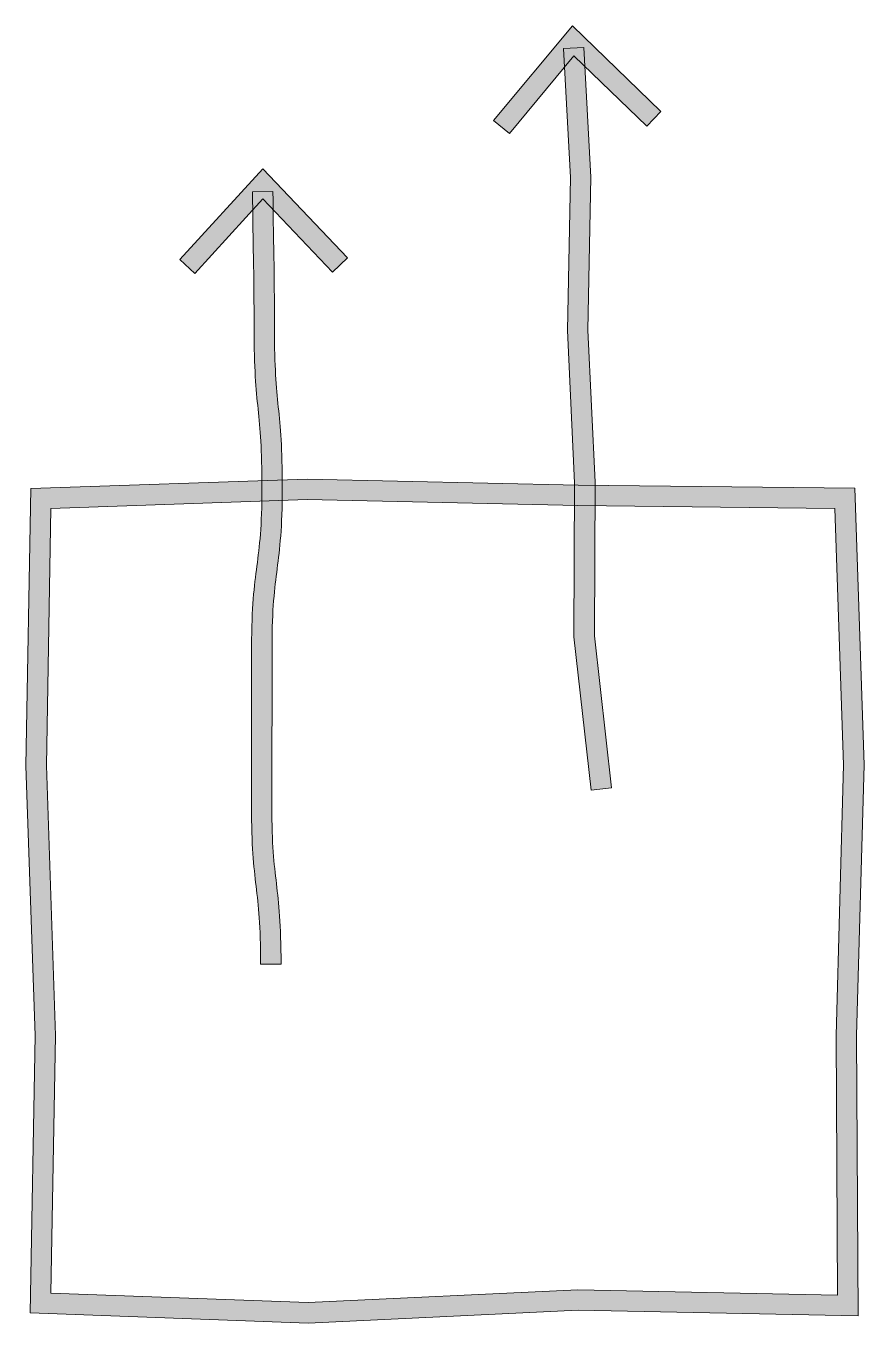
# Model space of a CAD drawing. Header units: millimetres. Extents: x 2.89 to 4.34, y -4.59 to -2.36.
import ezdxf

# ---------------------------------------------------------------- set-up
doc = ezdxf.new("R2010")
doc.units = ezdxf.units.MM
doc.header["$MEASUREMENT"] = 0
doc.layers.add('Outlines', color=7, linetype='Continuous', lineweight=0)

# ---------------------------------------------------------------- blocks, each defined once
blk = doc.blocks.new('Block_0')
at = {"layer": 'Outlines', "true_color": 0x231f20, "transparency": 33554687}
h = blk.add_hatch(color=250, dxfattribs=at)
h.dxf.hatch_style = 2
h.paths.add_polyline_path([(3.447, -2.7567), (3.4214, -2.781), (3.3017, -2.6548), (3.1845, -2.7833), (3.1584, -2.7595), (3.3012, -2.603)])
h = blk.add_hatch(color=250, dxfattribs=at)
h.dxf.hatch_style = 2
edge = h.paths.add_edge_path()
edge.add_spline(control_points=[(3.3328, -3.9729), (3.3328, -3.9729), (3.2976, -3.9729), (3.2976, -3.9729), (3.2976, -3.9057), (3.2939, -3.8731), (3.2897, -3.8387), (3.2858, -3.8048), (3.2818, -3.7696), (3.2818, -3.7005), (3.2818, -3.7005), (3.2821, -3.4268), (3.2821, -3.4268), (3.2821, -3.3571), (3.2866, -3.3218), (3.2911, -3.2875), (3.2956, -3.2529), (3.2999, -3.2201), (3.2999, -3.1528), (3.2999, -3.0849), (3.2966, -3.052), (3.2932, -3.017), (3.2897, -2.9828), (3.2863, -2.9475), (3.2863, -2.8779), (3.2863, -2.8086), (3.2856, -2.7743), (3.2849, -2.7397), (3.2844, -2.7128), (3.2839, -2.6858), (3.2837, -2.6426), (3.2837, -2.6426), (3.3188, -2.6422), (3.3188, -2.6422), (3.3192, -2.6855), (3.3197, -2.7123), (3.3202, -2.739), (3.3209, -2.7738), (3.3214, -2.8083), (3.3214, -2.8779), (3.3214, -2.9457), (3.3247, -2.9786), (3.3281, -3.0136), (3.3316, -3.0479), (3.335, -3.0832), (3.335, -3.1528), (3.335, -3.2224), (3.3305, -3.2577), (3.3261, -3.292), (3.3216, -3.3266), (3.3173, -3.3593), (3.3173, -3.4268), (3.3173, -3.4268), (3.3169, -3.7005), (3.3169, -3.7005), (3.3169, -3.7676), (3.3207, -3.8001), (3.3249, -3.8346), (3.3288, -3.8685), (3.3328, -3.9036), (3.3328, -3.9729)], knot_values=[0, 0, 0, 0, 1, 1, 1, 2, 2, 2, 3, 3, 3, 4, 4, 4, 5, 5, 5, 6, 6, 6, 7, 7, 7, 8, 8, 8, 9, 9, 9, 10, 10, 10, 11, 11, 11, 12, 12, 12, 13, 13, 13, 14, 14, 14, 15, 15, 15, 16, 16, 16, 17, 17, 17, 18, 18, 18, 19, 19, 19, 20, 20, 20, 20], degree=3, periodic=0)
at = {"layer": 'Outlines'}
blk.add_lwpolyline([(3.447, -2.7567), (3.4214, -2.781), (3.3017, -2.6548), (3.1845, -2.7833), (3.1584, -2.7595), (3.3012, -2.603)], close=True, dxfattribs=at)
blk.add_open_spline([(3.3328, -3.9729), (3.3328, -3.9729), (3.2976, -3.9729), (3.2976, -3.9729), (3.2976, -3.9057), (3.2939, -3.8731), (3.2897, -3.8387), (3.2858, -3.8048), (3.2818, -3.7696), (3.2818, -3.7005), (3.2818, -3.7005), (3.2821, -3.4268), (3.2821, -3.4268), (3.2821, -3.3571), (3.2866, -3.3218), (3.2911, -3.2875), (3.2956, -3.2529), (3.2999, -3.2201), (3.2999, -3.1528), (3.2999, -3.0849), (3.2966, -3.052), (3.2932, -3.017), (3.2897, -2.9828), (3.2863, -2.9475), (3.2863, -2.8779), (3.2863, -2.8086), (3.2856, -2.7743), (3.2849, -2.7397), (3.2844, -2.7128), (3.2839, -2.6858), (3.2837, -2.6426), (3.2837, -2.6426), (3.3188, -2.6422), (3.3188, -2.6422), (3.3192, -2.6855), (3.3197, -2.7123), (3.3202, -2.739), (3.3209, -2.7738), (3.3214, -2.8083), (3.3214, -2.8779), (3.3214, -2.9457), (3.3247, -2.9786), (3.3281, -3.0136), (3.3316, -3.0479), (3.335, -3.0832), (3.335, -3.1528), (3.335, -3.2224), (3.3305, -3.2577), (3.3261, -3.292), (3.3216, -3.3266), (3.3173, -3.3593), (3.3173, -3.4268), (3.3173, -3.4268), (3.3169, -3.7005), (3.3169, -3.7005), (3.3169, -3.7676), (3.3207, -3.8001), (3.3249, -3.8346), (3.3288, -3.8685), (3.3328, -3.9036), (3.3328, -3.9729)], degree=3, knots=[0, 0, 0, 0, 1, 1, 1, 2, 2, 2, 3, 3, 3, 4, 4, 4, 5, 5, 5, 6, 6, 6, 7, 7, 7, 8, 8, 8, 9, 9, 9, 10, 10, 10, 11, 11, 11, 12, 12, 12, 13, 13, 13, 14, 14, 14, 15, 15, 15, 16, 16, 16, 17, 17, 17, 18, 18, 18, 19, 19, 19, 20, 20, 20, 20], dxfattribs=at)
blk = doc.blocks.new('Block_1')
at = {"layer": 'Outlines', "true_color": 0x231f20, "transparency": 33554687}
h = blk.add_hatch(color=250, dxfattribs=at)
h.dxf.hatch_style = 2
h.paths.add_polyline_path([(3.699, -2.5198), (3.7261, -2.5425), (3.8374, -2.4089), (3.9626, -2.5297), (3.9871, -2.5043), (3.8346, -2.3571)])
h = blk.add_hatch(color=250, dxfattribs=at)
h.dxf.hatch_style = 2
h.paths.add_polyline_path([(3.8668, -3.6732), (3.8373, -3.4094), (3.8385, -3.1438), (3.8261, -2.8818), (3.8311, -2.6179), (3.8192, -2.3962), (3.8544, -2.3945), (3.8663, -2.6174), (3.8613, -2.8813), (3.8737, -3.143), (3.8725, -3.4075), (3.9019, -3.6694)])
at = {"layer": 'Outlines'}
for points in [[(3.699, -2.5198), (3.7261, -2.5425), (3.8374, -2.4089), (3.9626, -2.5297), (3.9871, -2.5043), (3.8346, -2.3571)], [(3.8668, -3.6732), (3.8373, -3.4094), (3.8385, -3.1438), (3.8261, -2.8818), (3.8311, -2.6179), (3.8192, -2.3962), (3.8544, -2.3945), (3.8663, -2.6174), (3.8613, -2.8813), (3.8737, -3.143), (3.8725, -3.4075), (3.9019, -3.6694)]]:
    blk.add_lwpolyline(points, close=True, dxfattribs=at)

msp = doc.modelspace()

# ---------------------------------------------------------------- hatches: boundary and pattern name
at = {"layer": 'Outlines', "true_color": 0x231f20, "transparency": 33554687}
h = msp.add_hatch(color=250, dxfattribs=at)
h.dxf.hatch_style = 2
edge = h.paths.add_edge_path()
edge.add_spline(control_points=[(2.9363, -4.5396), (2.9363, -4.5396), (3.3795, -4.5561), (3.3795, -4.5561), (3.3795, -4.5561), (3.8439, -4.5341), (3.8439, -4.5341), (3.8439, -4.5341), (4.2912, -4.543), (4.2912, -4.543), (4.2912, -4.543), (4.2888, -4.0959), (4.2888, -4.0959), (4.2888, -4.0959), (4.3019, -3.6296), (4.3019, -3.6296), (4.3019, -3.6296), (4.2867, -3.1881), (4.2867, -3.1881), (4.2867, -3.1881), (3.8439, -3.1833), (3.8439, -3.1833), (3.8439, -3.1833), (3.3777, -3.1729), (3.3777, -3.1729), (3.3777, -3.1729), (2.9364, -3.1881), (2.9364, -3.1881), (2.9364, -3.1881), (2.9285, -3.6311), (2.9285, -3.6311), (2.9285, -3.6311), (2.9444, -4.0959), (2.9444, -4.0959), (2.9444, -4.0959), (2.9363, -4.5396), (2.9363, -4.5396)], knot_values=[0, 0, 0, 0, 1, 1, 1, 2, 2, 2, 3, 3, 3, 4, 4, 4, 5, 5, 5, 6, 6, 6, 7, 7, 7, 8, 8, 8, 9, 9, 9, 10, 10, 10, 11, 11, 11, 12, 12, 12, 12], degree=3, periodic=0)
edge = h.paths.add_edge_path()
edge.add_spline(control_points=[(3.3796, -4.5913), (3.3796, -4.5913), (2.9004, -4.5734), (2.9004, -4.5734), (2.9004, -4.5734), (2.9092, -4.0962), (2.9092, -4.0962), (2.9092, -4.0962), (2.8934, -3.6313), (2.8934, -3.6313), (2.8934, -3.6313), (2.9016, -3.154), (2.9016, -3.154), (2.9016, -3.154), (3.3776, -3.1378), (3.3776, -3.1378), (3.3776, -3.1378), (3.8444, -3.1481), (3.8444, -3.1481), (3.8444, -3.1481), (4.3212, -3.1533), (4.3212, -3.1533), (4.3212, -3.1533), (4.3215, -3.1702), (4.3215, -3.1702), (4.3215, -3.1702), (4.337, -3.6296), (4.337, -3.6296), (4.337, -3.6296), (4.3239, -4.0962), (4.3239, -4.0962), (4.3239, -4.0962), (4.327, -4.5789), (4.327, -4.5789), (4.327, -4.5789), (3.8444, -4.5692), (3.8444, -4.5692), (3.8444, -4.5692), (3.3796, -4.5913), (3.3796, -4.5913)], knot_values=[0, 0, 0, 0, 1, 1, 1, 2, 2, 2, 3, 3, 3, 4, 4, 4, 5, 5, 5, 6, 6, 6, 7, 7, 7, 8, 8, 8, 9, 9, 9, 10, 10, 10, 11, 11, 11, 12, 12, 12, 13, 13, 13, 13], degree=3, periodic=0)

# ---------------------------------------------------------------- linework, layer by layer
at = {"layer": 'Outlines'}
for points, knots in [([(3.3796, -4.5913), (3.3796, -4.5913), (2.9004, -4.5734), (2.9004, -4.5734), (2.9004, -4.5734), (2.9092, -4.0962), (2.9092, -4.0962), (2.9092, -4.0962), (2.8934, -3.6313), (2.8934, -3.6313), (2.8934, -3.6313), (2.9016, -3.154), (2.9016, -3.154), (2.9016, -3.154), (3.3776, -3.1378), (3.3776, -3.1378), (3.3776, -3.1378), (3.8444, -3.1481), (3.8444, -3.1481), (3.8444, -3.1481), (4.3212, -3.1533), (4.3212, -3.1533), (4.3212, -3.1533), (4.3215, -3.1702), (4.3215, -3.1702), (4.3215, -3.1702), (4.337, -3.6296), (4.337, -3.6296), (4.337, -3.6296), (4.3239, -4.0962), (4.3239, -4.0962), (4.3239, -4.0962), (4.327, -4.5789), (4.327, -4.5789), (4.327, -4.5789), (3.8444, -4.5692), (3.8444, -4.5692), (3.8444, -4.5692), (3.3796, -4.5913), (3.3796, -4.5913)], [0, 0, 0, 0, 1, 1, 1, 2, 2, 2, 3, 3, 3, 4, 4, 4, 5, 5, 5, 6, 6, 6, 7, 7, 7, 8, 8, 8, 9, 9, 9, 10, 10, 10, 11, 11, 11, 12, 12, 12, 13, 13, 13, 13]), ([(2.9363, -4.5396), (2.9363, -4.5396), (3.3795, -4.5561), (3.3795, -4.5561), (3.3795, -4.5561), (3.8439, -4.5341), (3.8439, -4.5341), (3.8439, -4.5341), (4.2912, -4.543), (4.2912, -4.543), (4.2912, -4.543), (4.2888, -4.0959), (4.2888, -4.0959), (4.2888, -4.0959), (4.3019, -3.6296), (4.3019, -3.6296), (4.3019, -3.6296), (4.2867, -3.1881), (4.2867, -3.1881), (4.2867, -3.1881), (3.8439, -3.1833), (3.8439, -3.1833), (3.8439, -3.1833), (3.3777, -3.1729), (3.3777, -3.1729), (3.3777, -3.1729), (2.9364, -3.1881), (2.9364, -3.1881), (2.9364, -3.1881), (2.9285, -3.6311), (2.9285, -3.6311), (2.9285, -3.6311), (2.9444, -4.0959), (2.9444, -4.0959), (2.9444, -4.0959), (2.9363, -4.5396), (2.9363, -4.5396)], [0, 0, 0, 0, 1, 1, 1, 2, 2, 2, 3, 3, 3, 4, 4, 4, 5, 5, 5, 6, 6, 6, 7, 7, 7, 8, 8, 8, 9, 9, 9, 10, 10, 10, 11, 11, 11, 12, 12, 12, 12])]:
    msp.add_open_spline(points, degree=3, knots=knots, dxfattribs=at)

# ---------------------------------------------------------------- block references
for name in ['Block_1', 'Block_0']:
    msp.add_blockref(name, (0, 0), dxfattribs=at)

doc.saveas('drawing.dxf')
